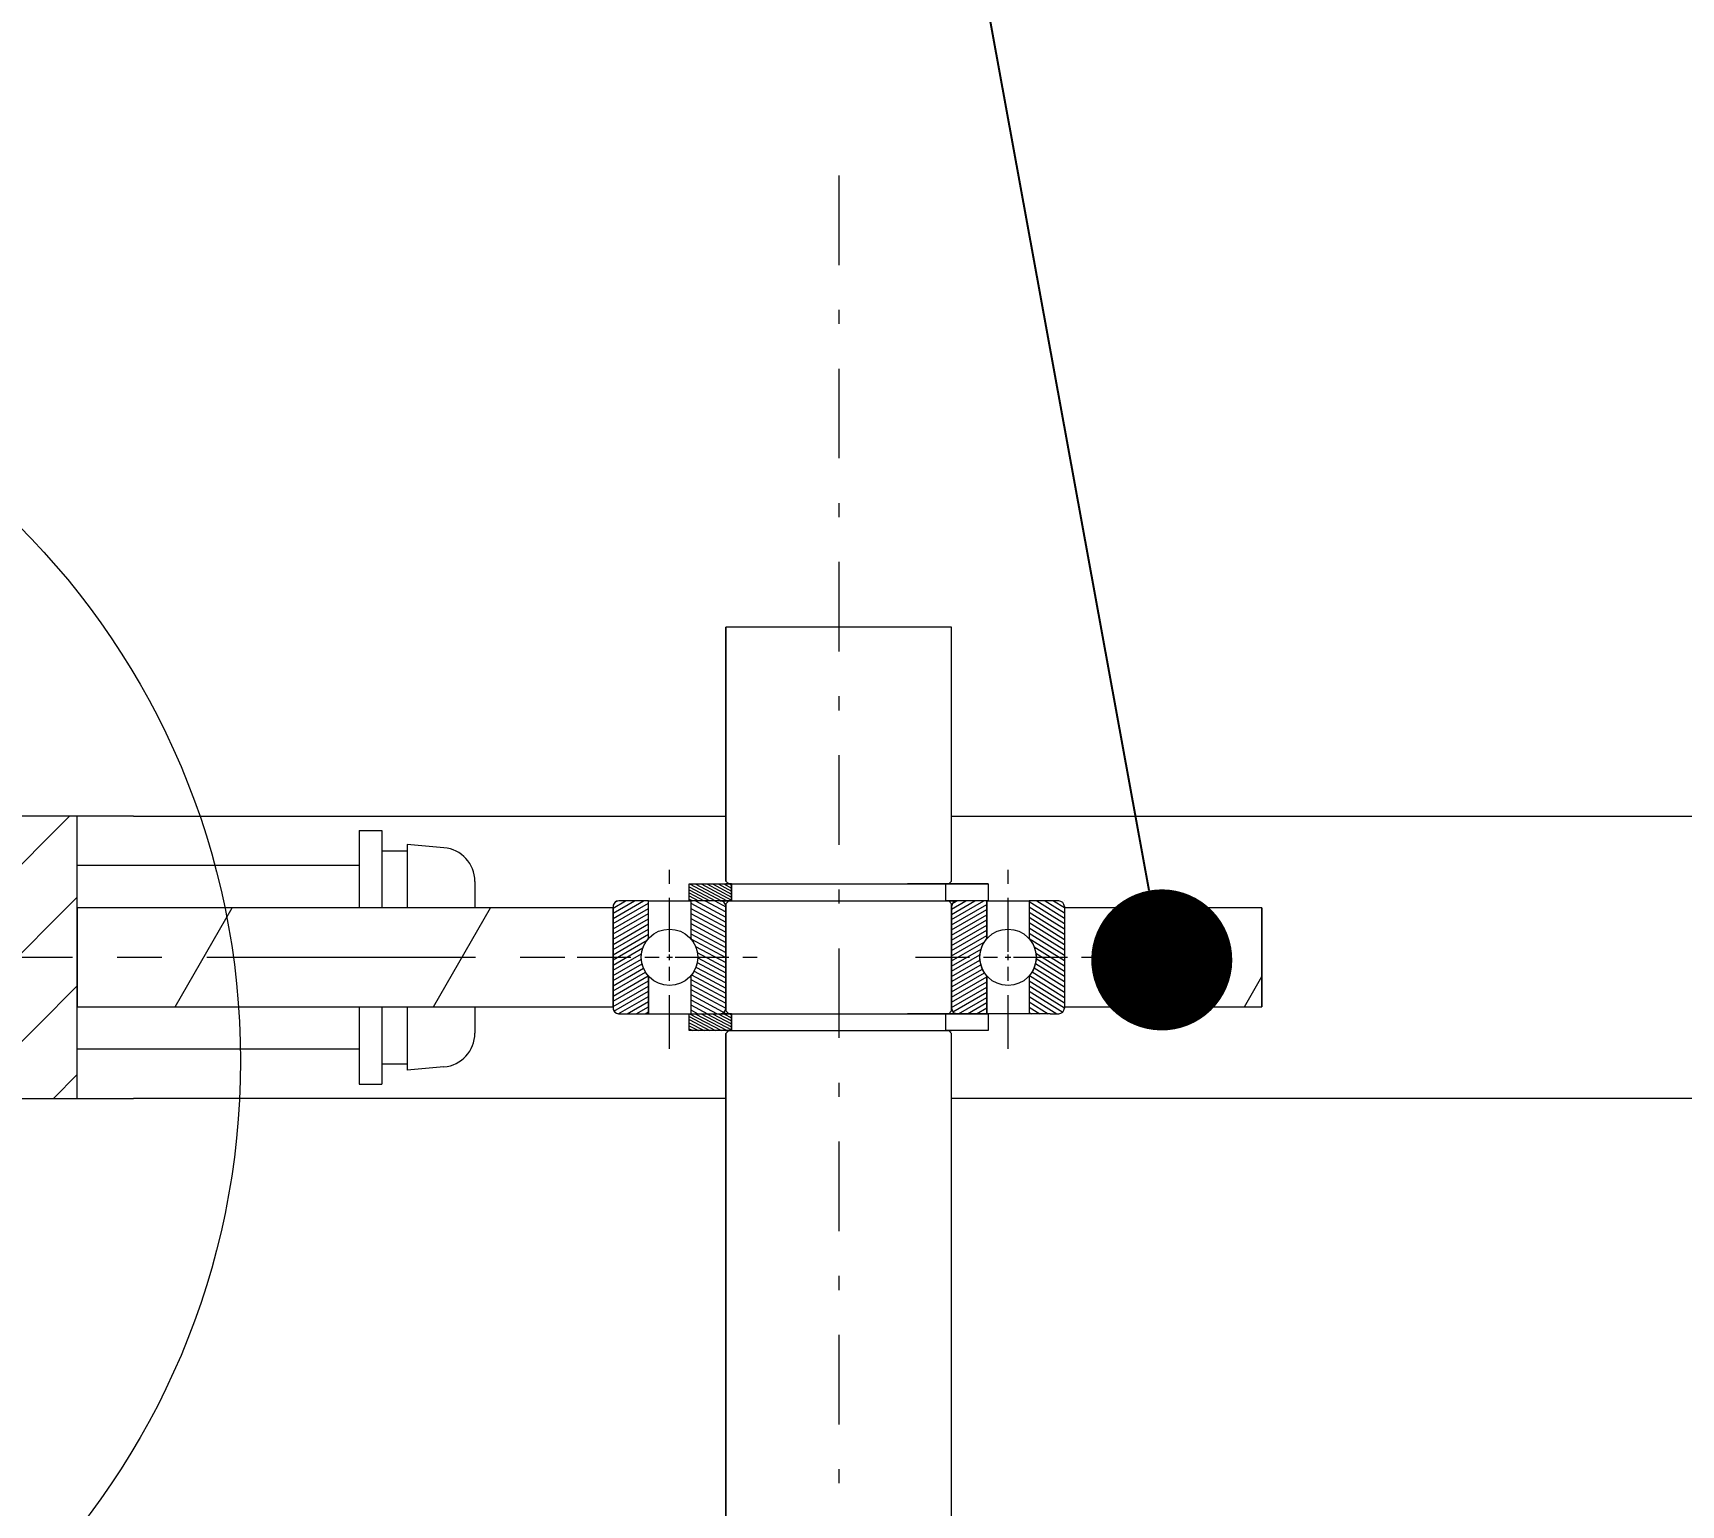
# Model space of a CAD drawing. Header units: millimetres. Extents: x 651 to 8859, y -354 to 894.
# Drawn here: x 2325.8 to 2337.48, y 86.44 to 96.87 of the extents above; entities that cross this region are included whole.
import ezdxf
from ezdxf import colors
from ezdxf.entities.mleader import LeaderData, LeaderLine
from ezdxf.math import Vec2, Vec3

# ---------------------------------------------------------------- set-up
doc = ezdxf.new("R2010")
doc.units = ezdxf.units.MM
doc.linetypes.add('CENTER2', pattern=[28.575000000000003, 19.05, -3.175, 3.175, -3.175])
doc.linetypes.add('DASHDOT2', pattern=[12.7, 6.35, -3.175, 0, -3.175])
doc.layers.get('0').update_dxf_attribs({"lineweight": 18})
for name, color, linetype, lineweight in [('cienka', 7, 'Continuous', 9), ('Kreskowanie (ISO)', 7, 'Continuous', 9), ('SYMETRIA SRUB', 7, 'DASHDOT2', 9), ('Widoczne (ISO)', 7, 'Continuous', 18), ('Widoczne wąskie (ISO)', 7, 'Continuous', 9)]:
    doc.layers.add(name, color=color, linetype=linetype, lineweight=lineweight)
doc.styles.get("Standard").update_dxf_attribs({"font": 'tahoma.ttf'})
pattern_1 = [(30.000022219255, (-86.56402671878777, -6.732546176796859), (-0.01587501066304332, 0.02749630041384224), [])]

# ---------------------------------------------------------------- blocks, each defined once
blk = doc.blocks.new('*U119')
at = {"layer": 'Widoczne wąskie (ISO)', "color": 0, "linetype": 'CENTER2', "ltscale": 0.02, "transparency": 16777216}
for p, q in [((0, 0.03999999975840183), (0, 0.6394951746546553)), ((-0.6551860850172488, 0), (-0.03999999975840185, 0)), ((0.03999999975840183, 0), (0.627319255475868, 0)), ((0, -0.6484693434686619), (0, -0.03999999975840185))]:
    blk.add_line(p, q, dxfattribs=at)
at = {"layer": 'Widoczne wąskie (ISO)', "color": 0, "linetype": 'Continuous', "ltscale": 0.02, "transparency": 16777216}
for p, q in [((-0.01999999987920091, 0), (0.01999999987920091, 0)), ((0, -0.01999999987920091), (0, 0.01999999987920091))]:
    blk.add_line(p, q, dxfattribs=at)
blk = doc.blocks.new('*U120')
at = {"layer": 'Widoczne wąskie (ISO)', "color": 0, "linetype": 'CENTER2', "ltscale": 0.02, "transparency": 16777216}
for p, q in [((0, 0.03999999975840183), (0, 0.6394951746546553)), ((-0.6551860850172488, 0), (-0.03999999975840185, 0)), ((0.03999999975840183, 0), (0.627319255475868, 0)), ((0, -0.6484693434686619), (0, -0.03999999975840185))]:
    blk.add_line(p, q, dxfattribs=at)
at = {"layer": 'Widoczne wąskie (ISO)', "color": 0, "linetype": 'Continuous', "ltscale": 0.02, "transparency": 16777216}
for p, q in [((-0.01999999987920091, 0), (0.01999999987920091, 0)), ((0, -0.01999999987920091), (0, 0.01999999987920091))]:
    blk.add_line(p, q, dxfattribs=at)
blk = doc.blocks.new('*U124')
at = {"layer": 'SYMETRIA SRUB', "color": 0, "linetype": 'CENTER2', "ltscale": 0.1, "transparency": 16777216}
blk.add_line((-4.846678643190899, 0), (3.446981313477409, 0), dxfattribs=at)
blk = doc.blocks.new('*U127')
at = {"layer": 'Widoczne wąskie (ISO)', "color": 0, "linetype": 'DASHDOT2', "ltscale": 0.1, "transparency": 16777216}
blk.add_line((0, 20.58716737187828), (0, -5.343867513459458), dxfattribs=at)
blk = doc.blocks.new('_Dot')
at = {"color": 0, "linetype": 'ByBlock', "lineweight": -2}
blk.add_line((-0.5, 0), (-1, 0), dxfattribs=at)
at = {"color": 0, "linetype": 'ByBlock', "const_width": 0.5}
blk.add_lwpolyline([(-0.25, 0, 1), (0.25, 0, 1)], format="xyb", close=True, dxfattribs=at)

msp = doc.modelspace()

# ---------------------------------------------------------------- hatches: boundary and pattern name
at = {"layer": 'Kreskowanie (ISO)'}
h = msp.add_hatch(dxfattribs=at)
h.set_pattern_fill('ANSI31', color=256, scale=0.14)
h.set_pattern_definition([(45, (0, 0), (-0.3143089642374204, 0.3143089642374204), [])])
h.paths.add_polyline_path([(2437.636296124313, 91.32060966715375), (2436.112096120085, 91.32060966715375), (2434.112096120086, 91.32060966715375), (2434.112096120086, 89.32060966715346), (2437.636296124313, 89.32060966715346)])
h.paths.add_polyline_path([(2437.636296124313, 91.32060966715375), (2437.636296124313, 89.32060966715363)], flags=17)
h.paths.add_polyline_path([(2438.587896124312, 91.32060966715392), (2438.587896124312, 89.32060966715346)])
h.paths.add_polyline_path([(2440.112096120085, 91.32060966715375), (2438.587896124312, 91.32060966715375), (2438.587896124312, 89.32060966715346), (2440.112096120085, 89.32060966715346)])
h.paths.add_polyline_path([(2321.636296124317, 91.32060966715329), (2320.112096120085, 91.32060966715329), (2320.112096120085, 89.32060966715301), (2321.636296124317, 89.32060966715301)])
h.paths.add_polyline_path([(2326.11209612009, 91.32060966715329), (2322.587896124317, 91.32060966715329), (2322.587896124317, 90.3206096671532), (2326.112096120086, 90.3206096671532), (2326.112096120086, 90.6706096671532)])
h.paths.add_polyline_path([(2326.11209612009, 90.3206096671532), (2322.587896124317, 90.3206096671532), (2322.587896124317, 89.32060966715301), (2326.11209612009, 89.32060966715301)])
h.paths.add_polyline_path([(2289.168763601706, 91.32060966715304), (2287.644563601703, 91.32060966715306), (2259.647563601705, 91.32060966715306), (2258.123363601706, 91.32060966715304), (2258.123363601706, 89.32060966715304), (2259.647563601704, 89.32060966715306), (2287.644563601704, 89.32060966715306), (2289.168763601706, 89.32060966715304)])
h = msp.add_hatch(dxfattribs=at)
h.set_pattern_fill('ANSI31', color=256, scale=0.01, angle=-14.999977780745, style=0)
h.set_pattern_definition(pattern_1)
edge = h.paths.add_edge_path()
edge.add_line((2332.562096118475, 89.92060966715337), (2332.352096118072, 89.92060966715337))
edge.add_spline(control_points=[(2332.352096118072, 89.92060966715309), (2332.347159576088, 89.92060966715309), (2332.341349550829, 89.9217653530298), (2332.33222801063, 89.92554361868446), (2332.327302509053, 89.92883473361326), (2332.320321184434, 89.93581605822067), (2332.317030069502, 89.94074155978461), (2332.313251803848, 89.94986309995431), (2332.312096117972, 89.95567312518818), (2332.312096117972, 89.96060966715316)], knot_values=[0.05923850369879388, 0.05923850369879388, 0.05923850369879388, 0.05923850369879388, 0.06664331667607555, 0.06664331667607555, 0.07404812964487281, 0.07404812964487281, 0.08145294260223605, 0.08145294260223605, 0.08885775554962241, 0.08885775554962241, 0.08885775554962241, 0.08885775554962241], degree=3, periodic=0)
edge.add_line((2332.312096117972, 89.96060966715316), (2332.312096117972, 90.21658855137505))
edge.add_line((2332.312096117972, 90.21658855137503), (2332.312096117972, 90.42463078293122))
edge.add_line((2332.312096117972, 90.42463078293133), (2332.312096117972, 90.68060966715322))
edge.add_spline(control_points=[(2332.312096117972, 90.68060966715313), (2332.312096117972, 90.68554620911812), (2332.313251803848, 90.69135623435199), (2332.317030069502, 90.70047777452163), (2332.320321184434, 90.70540327608569), (2332.327302509053, 90.71238460069299), (2332.33222801063, 90.7156757156219), (2332.341349550829, 90.71945398127644), (2332.347159576088, 90.72060966715316), (2332.352096118072, 90.72060966715316)], knot_values=[0.02961925184795533, 0.02961925184795533, 0.02961925184795533, 0.02961925184795533, 0.03702406479535462, 0.03702406479535462, 0.04442887775271594, 0.04442887775271594, 0.0518336907215092, 0.0518336907215092, 0.05923850369879397, 0.05923850369879397, 0.05923850369879397, 0.05923850369879397], degree=3, periodic=0)
edge.add_line((2332.352096118072, 90.72060966715316), (2332.562096118475, 90.72060966715316))
edge.add_line((2332.562096118475, 90.72060966715316), (2332.562096118475, 90.45289723270642))
edge.add_spline(control_points=[(2332.562096118475, 90.45289723270633), (2332.547789608812, 90.43667517557554), (2332.535208237779, 90.41618973262138), (2332.517874547773, 90.37434250316602), (2332.512096118395, 90.3452923769861), (2332.512096118395, 90.32060966715318)], knot_values=[0.2961925183160029, 0.2961925183160029, 0.2961925183160029, 0.2961925183160029, 0.3271111257260674, 0.3271111257260674, 0.3641351904753747, 0.3641351904753747, 0.3641351904753747, 0.3641351904753747], degree=3, periodic=0)
edge.add_spline(control_points=[(2332.512096118395, 90.32060966715318), (2332.512096118395, 90.29592695732038), (2332.517874547773, 90.26687683114034), (2332.535208237779, 90.22502960168498), (2332.547789608812, 90.20454415873081), (2332.562096118475, 90.18832210160002)], knot_values=[0.2282498461566431, 0.2282498461566431, 0.2282498461566431, 0.2282498461566431, 0.2652739109059363, 0.2652739109059363, 0.2961925183160029, 0.2961925183160029, 0.2961925183160029, 0.2961925183160029], degree=3, periodic=0)
edge.add_line((2332.562096118475, 90.18832210160002), (2332.562096118475, 89.92060966715339))
h = msp.add_hatch(dxfattribs=at)
h.set_pattern_fill('ANSI31', color=256, scale=0.5, angle=14.999977780745, style=0)
h.set_pattern_definition([(59.99997778074501, (0, 0), (-1.374815020692112, 0.7937505331521659), [])])
h.paths.add_polyline_path([(2326.112096120086, 90.6706096671532), (2326.112096120086, 90.57060966715318), (2326.112096120086, 90.07060966715318), (2326.112096120086, 89.97060966715316), (2329.912096121143, 89.97060966715316), (2329.912096121143, 90.6706096671532)])
h = msp.add_hatch(dxfattribs=at)
h.set_pattern_fill('ANSI31', color=256, scale=25.4, angle=14.999977780745, style=0)
h.set_pattern_definition([(59.99997778074501, (1761.615354737864, -521.099567080486), (-2.749630041384224, 1.587501066304332), [])])
h.paths.add_polyline_path([(2334.512096119522, 90.6706096671532), (2333.112096119029, 90.6706096671532), (2333.112096119029, 89.97060966715316), (2334.512096119522, 89.97060966715316)])
at = {"layer": 'Widoczne (ISO)'}
h = msp.add_hatch(dxfattribs=at)
h.set_pattern_fill('ANSI31', color=256, scale=0.01, angle=-14.999977780745)
h.set_pattern_definition(pattern_1)
h.paths.add_polyline_path([(2330.162096121338, 90.72060966715316), (2329.952093925141, 90.72060966707693, 0.4172860150089338), (2329.912096121143, 90.68019053063502), (2329.912096121143, 89.96019054367632, 0.4111478645079038), (2329.952093925276, 89.92060966722941), (2330.162096121338, 89.9206096671532), (2330.162096121338, 90.18832210200578, -0.1826758143587529), (2330.112096121294, 90.32060966715318, -0.1826758143587529), (2330.162096121338, 90.45289723230057)])
h = msp.add_hatch(dxfattribs=at)
h.set_pattern_fill('ANSI31', color=256, scale=0.01, angle=107)
h.set_pattern_definition([(152, (-86.56402671878777, -6.732546176796859), (-0.01490572211845204, -0.02803358607327093), [])])
edge = h.paths.add_edge_path()
edge.add_arc((2330.672096120086, 90.68062126831396), 0.03999999999895606, 359.9999998391504, 448.6200325730462)
edge.add_line((2330.673059425953, 90.72060966715316), (2330.462096120086, 90.72060966715316))
edge.add_line((2330.462096120086, 90.72060966715316), (2330.462096120086, 90.45289723088))
edge.add_arc((2330.312096120087, 90.32060966715349), 0.1999999987911227, -8.952838470577262e-11, 41.40962171693781, ccw=False)
edge.add_arc((2330.312096120087, 90.32060966715284), 0.1999999987910996, -41.40962171702341, 0, ccw=False)
edge.add_line((2330.462096120086, 90.18832210342637), (2330.462096120086, 89.92060966715312))
edge.add_line((2330.462096120086, 89.92060966715312), (2330.712096120086, 89.92060966715316))
edge.add_line((2330.712096120086, 89.92060966715316), (2330.712096120086, 89.9606096671535))
edge.add_line((2330.712096120086, 89.9606096671535), (2330.712096120085, 90.68062126820166))
at = {"layer": 'Widoczne wąskie (ISO)'}
h = msp.add_hatch(dxfattribs=at)
h.set_pattern_fill('ANSI31', color=256, scale=0.006, angle=287)
h.set_pattern_definition([(332.0000000000001, (4749.588218961073, 174.7137655111023), (0.008943433271071223, 0.01682015164396256), [])])
h.paths.add_polyline_path([(2330.4520961222, 90.7206096671531), (2330.7520961222, 90.7206096671531), (2330.7520961222, 90.8406096671531), (2330.4520961222, 90.8406096671531)])
h = msp.add_hatch(dxfattribs=at)
h.set_pattern_fill('ANSI31', color=256, scale=0.01, angle=103)
h.set_pattern_definition([(148, (-86.56402671878777, -6.732546176796859), (-0.01682493663940426, -0.02692552705296652), [])])
h.paths.add_polyline_path([(2333.112096119029, 90.68060966721193, 0.4142135619431797), (2333.072096119029, 90.7206096671532), (2332.862096118833, 90.72060966715316), (2332.862096118833, 90.45289723230057, -0.1826758143587529), (2332.912096118878, 90.32060966715318, -0.1826758143587529), (2332.862096118833, 90.18832210200578), (2332.862096118833, 89.92060966715327), (2333.009905764337, 89.92060966715326), (2333.072096120086, 89.92060966715316, 0.414213562803278), (2333.112096120086, 89.96060966721186)])
h = msp.add_hatch(dxfattribs=at)
h.set_pattern_fill('ANSI31', color=256, scale=0.006, angle=287)
h.set_pattern_definition([(332.0000000000001, (4749.588218960016, 173.7937655111027), (0.008943433271071223, 0.01682015164396256), [])])
h.paths.add_polyline_path([(2330.452096121143, 89.80060966715351), (2330.752096121143, 89.80060966715351), (2330.752096121143, 89.92060966715351), (2330.452096121143, 89.92060966715351)])

# ---------------------------------------------------------------- linework, layer by layer
at = {"layer": 'Widoczne (ISO)'}
for p, q in [((2332.312096117972, 92.66060966715321), (2330.7120961222, 92.66060966715321)), ((2330.7120961222, 92.66060966715321), (2330.7120961222, 90.8606096671531)), ((2330.712096120086, 90.86060966926722), (2330.712096120086, 92.66060966715321)), ((2332.312096120086, 90.86060966503898), (2332.312096120086, 92.66060966715321)), ((2332.312096117972, 90.86060966292531), (2332.312096117972, 92.66060966715321)), ((2326.11209612009, 91.32060966715329), (2322.512096115862, 91.32060966715329)), ((2326.11209612009, 89.32060966715301), (2326.11209612009, 91.32060966715329)), ((2326.51209612009, 91.32060966714852), (2326.11209612009, 91.32060966714863)), ((2326.51209612009, 91.32060966714852), (2330.712096122202, 91.32060966714852)), ((2332.312096117974, 91.32060966714852), (2395.676096121495, 91.32060966714891)), ((2328.112096120086, 91.2206096671519), (2328.112096120086, 90.97060966715202)), ((2328.112096120086, 91.2206096671519), (2328.272096120086, 91.2206096671519)), ((2328.272096120086, 91.2206096671519), (2328.272096120086, 90.67060966715206)), ((2328.272096120086, 91.07560966715192), (2328.452096120086, 91.07560966715192)), ((2328.452096120086, 91.12060966715188), (2328.452096120086, 90.67060966715206)), ((2328.713013498345, 91.0977823544373), (2328.452096120086, 91.12060966715188)), ((2328.112096120086, 90.97060966715236), (2326.112096120086, 90.97060966715236)), ((2328.112096120086, 90.97060966715236), (2328.112096120086, 90.67060966715252)), ((2328.932096120086, 90.85869562689533), (2328.932096120086, 90.67060966715201)), ((2330.4520961222, 90.84060966715269), (2331.998970353336, 90.84060966715296)), ((2330.7520961222, 90.84060966715285), (2330.712096124314, 90.84060966715285)), ((2330.7520961222, 90.84060966715285), (2332.272096120086, 90.8406096671531)), ((2332.572096120086, 90.84060966715289), (2331.998970353336, 90.84060966715296)), ((2329.912096121143, 90.68060966715319), (2329.912096121143, 89.96060966715316)), ((2329.912096120086, 90.68060966715319), (2329.912096120086, 90.6706096671532)), ((2330.162096121338, 90.72060966715316), (2329.95209612117, 90.72060966715316)), ((2330.162096121338, 90.45289723270633), (2330.162096121338, 90.72060966715316)), ((2330.162096121338, 90.72060966715316), (2330.462096121697, 90.72060966715298)), ((2330.672096122099, 90.72060966715316), (2330.462096121697, 90.72060966715316)), ((2330.462096121697, 90.72060966715316), (2330.462096121697, 90.45289723270633)), ((2330.462096120086, 90.72060966715316), (2330.462096120086, 90.45289723270633)), ((2330.672096122099, 90.72060966715316), (2330.7120961222, 90.7206096671531)), ((2330.712096123257, 90.72060966715307), (2332.312096119029, 90.72060966715313)), ((2330.7120961222, 90.7206096671531), (2332.312096120086, 90.7206096671531)), ((2330.712096120086, 90.68060966715359), (2330.712096120086, 90.70060966503902)), ((2330.7120961222, 90.70060966715315), (2330.7120961222, 89.94060966609668)), ((2330.7120961222, 89.96060966715316), (2330.7120961222, 90.68060966715319)), ((2330.7520961222, 90.7206096671531), (2332.272096120086, 90.7206096671531)), ((2332.312096117972, 90.7206096671531), (2332.352096118072, 90.72060966715316)), ((2332.312096117972, 89.94060966398256), (2332.312096117972, 90.70060967138087)), ((2332.312096120086, 90.68060966715359), (2332.312096120086, 90.70060966926721)), ((2332.312096117972, 90.68060966715319), (2332.312096117972, 89.96060966715316)), ((2332.562096118475, 90.72060966715316), (2332.352096118072, 90.72060966715316)), ((2332.562096118475, 90.72060966715298), (2332.862096118833, 90.72060966715316)), ((2332.562096118475, 90.45289723270633), (2332.562096118475, 90.72060966715316)), ((2332.562096120086, 90.72060966715316), (2332.562096120086, 90.45289723270633)), ((2333.072096119002, 90.72060966715316), (2332.862096118833, 90.72060966715316)), ((2332.862096118833, 90.72060966715316), (2332.862096118833, 90.45289723270633)), ((2333.112096119029, 90.72060966715317), (2333.112096119029, 90.72060966715317)), ((2333.112096119029, 90.68060966715319), (2333.112096120086, 89.96060966715316)), ((2326.112096120086, 90.6706096671532), (2326.112096120086, 89.97060966715316)), ((2329.912096121143, 90.6706096671532), (2326.112096120086, 90.6706096671532)), ((2329.912096121143, 89.97060966715316), (2329.912096121143, 90.6706096671532)), ((2334.512096119522, 90.6706096671532), (2333.112096119029, 90.6706096671532)), ((2334.512096119522, 89.97060966715316), (2334.512096119522, 90.6706096671532)), ((2334.512096120086, 90.6706096671532), (2334.512096120086, 89.97060966715316)), ((2330.162096121338, 89.9206096671532), (2330.162096121338, 90.18832210160002)), ((2330.162096121338, 90.18832210160002), (2330.162096121338, 89.9206096671532)), ((2330.462096121697, 90.18832210160002), (2330.462096121697, 89.9206096671532)), ((2330.462096120086, 90.18832210160002), (2330.462096120086, 89.9206096671532)), ((2332.562096118475, 89.9206096671532), (2332.562096118475, 90.18832210160002)), ((2332.562096120086, 90.18832210160002), (2332.562096120086, 89.9206096671532)), ((2332.862096118833, 90.18832210160002), (2332.862096118833, 89.9206096671532)), ((2326.112096120086, 89.97060966715316), (2329.912096121143, 89.97060966715316)), ((2328.112096120086, 89.97060966715247), (2328.112096120086, 89.67060966715235)), ((2328.272096120086, 89.97060966715208), (2328.272096120086, 89.4206096671519)), ((2328.452096120086, 89.97060966715208), (2328.452096120086, 89.52060966715192)), ((2328.932096120086, 89.97060966715202), (2328.932096120086, 89.78252370740847)), ((2329.912096120086, 89.97060966715316), (2329.912096120086, 89.96060966715316)), ((2329.95209612117, 89.9206096671532), (2330.162096121338, 89.9206096671532)), ((2330.162096121338, 89.9206096671532), (2330.327096120086, 89.92060966715309)), ((2330.327096120086, 89.92060966715309), (2331.998970352279, 89.92060966715337)), ((2330.712096120086, 89.9406096682108), (2330.712096120086, 89.9606096671535)), ((2330.752096121143, 89.92060966715326), (2330.712096123257, 89.92060966715326)), ((2330.752096121143, 89.92060966715326), (2332.272096119029, 89.92060966715351)), ((2333.009905764337, 89.92060966715326), (2331.998970352279, 89.92060966715337)), ((2332.312096120086, 89.94060966609622), (2332.312096120086, 89.9606096671535)), ((2333.009905764337, 89.9206096671532), (2333.072096119002, 89.9206096671532)), ((2333.112096119029, 89.97060966715316), (2334.512096119522, 89.97060966715316)), ((2330.7120961222, 89.80060966715348), (2332.312096117972, 89.80060966715354)), ((2330.7120961222, 89.78060966821039), (2330.7120961222, 85.40060966609617)), ((2330.712096120086, 85.4006096682103), (2330.712096120086, 89.78060966609627)), ((2330.752096121143, 89.80060966715351), (2332.272096119029, 89.80060966715351)), ((2332.312096117972, 85.40060966398205), (2332.312096117972, 89.78060967032445)), ((2332.312096120086, 85.40060966609572), (2332.312096120086, 89.78060966821079)), ((2326.112096120086, 89.67060966715235), (2328.112096120086, 89.67060966715235)), ((2328.112096120086, 89.67060966715201), (2328.112096120086, 89.4206096671519)), ((2328.272096120086, 89.56560966715188), (2328.452096120086, 89.56560966715188)), ((2328.713013498345, 89.5434369798665), (2328.452096120086, 89.52060966715192)), ((2328.112096120086, 89.4206096671519), (2328.272096120086, 89.4206096671519)), ((2322.512096115862, 89.32060966715301), (2326.11209612009, 89.32060966715301)), ((2326.11209612009, 89.32060966714846), (2326.51209612009, 89.32060966714835)), ((2330.712096122202, 89.32060966714846), (2326.51209612009, 89.32060966714835)), ((2395.676096121495, 89.32060966714863), (2332.312096117974, 89.32060966714846))]:
    msp.add_line(p, q, dxfattribs=at)
for points in [[(2330.7520961222, 90.7206096671531), (2330.4520961222, 90.7206096671531), (2330.4520961222, 90.8406096671531), (2330.7520961222, 90.8406096671531)], [(2332.272096120086, 90.8406096671531), (2332.572096120086, 90.8406096671531), (2332.572096120086, 90.7206096671531), (2332.272096120086, 90.7206096671531)], [(2330.752096121143, 89.80060966715351), (2330.452096121143, 89.80060966715351), (2330.452096121143, 89.92060966715351), (2330.752096121143, 89.92060966715351)], [(2332.272096119029, 89.92060966715351), (2332.572096119029, 89.92060966715351), (2332.572096119029, 89.80060966715351), (2332.272096119029, 89.80060966715351)]]:
    msp.add_lwpolyline(points, close=True, dxfattribs=at)
for points in [[(2330.7120961222, 90.8606096671531), (2330.7320961222, 90.8406096671531), (2330.7520961222, 90.8406096671531), (2330.7520961222, 90.7206096671531)], [(2330.7120961222, 90.7206096671531), (2330.7520961222, 90.7206096671531), (2330.7520961222, 90.8406096671531), (2330.7120961222, 90.8406096671531)], [(2330.7120961222, 90.70060966715315), (2330.7320961222, 90.72060966715314), (2330.7520961222, 90.72060966715314), (2330.7520961222, 90.84060966715315)], [(2332.272096120086, 90.8406096671531), (2332.2920961222, 90.8406096671531), (2332.3120961222, 90.8606096671531)], [(2332.312096120086, 90.7206096671531), (2332.272096120086, 90.7206096671531), (2332.272096120086, 90.8406096671531), (2332.312096120086, 90.84060966081074)], [(2332.272096120086, 90.72060966715308), (2332.2920961222, 90.72060966715308), (2332.3120961222, 90.70060966715309)], [(2330.712096121143, 89.94060966715351), (2330.732096121143, 89.92060966715351), (2330.752096121143, 89.92060966715351), (2330.752096121143, 89.80060966715351)], [(2330.712096121143, 89.80060966715351), (2330.752096121143, 89.80060966715351), (2330.752096121143, 89.92060966715351), (2330.712096121143, 89.92060966715351)], [(2330.712096121143, 89.78060966715356), (2330.732096121143, 89.80060966715355), (2330.752096121143, 89.80060966715355), (2330.752096121143, 89.92060966715356)], [(2332.272096119029, 89.92060966715351), (2332.292096121143, 89.92060966715351), (2332.312096121143, 89.94060966715351)], [(2332.312096119029, 89.80060966715351), (2332.272096119029, 89.80060966715351), (2332.272096119029, 89.92060966715351), (2332.312096119029, 89.92060966081115)], [(2332.272096119029, 89.8006096671535), (2332.292096121143, 89.8006096671535), (2332.312096121143, 89.7806096671535)]]:
    msp.add_lwpolyline(points, dxfattribs=at)
for centre, radius in [((2330.312096120086, 90.32060966715318), 0.1999999915441412), ((2330.312096120086, 90.32060966715318), 0.1999999987920091), ((2332.712096120086, 90.32060966715318), 0.1999999915441412), ((2332.712096120086, 90.32060966715318), 0.1999999987920091)]:
    msp.add_circle(centre, radius, dxfattribs=at)
for centre, radius, start, end in [((2328.692096120086, 90.85869562689533), 0.24, 0, 85.00000000005252), ((2329.952093925141, 90.68060966707692), 0.04000000000000001, 90, 180), ((2329.952096120086, 90.68060966715319), 0.04000000000000001, 90, 180), ((2330.672096120086, 90.6806212683129), 0.04000000000000001, 0, 90), ((2333.072096119029, 90.68060966715319), 0.04000000000000001, 0, 90), ((2329.952093925276, 89.96060966722942), 0.04000000000000001, 180, 270), ((2329.952096120086, 89.96060966715316), 0.04000000000000001, 180, 270), ((2330.6720961222, 89.96060966715316), 0.04000000000000001, 270, 0), ((2333.072096120086, 89.96060966715316), 0.04000000000000001, 270, 0), ((2328.692096120086, 89.78252370740847), 0.24, 274.9999999999475, 0)]:
    msp.add_arc(centre, radius, start, end, dxfattribs=at)
for points, knots in [([(2329.95209612117, 90.72060966715316), (2329.947159579197, 90.72060966715316), (2329.941349553954, 90.7194539812782), (2329.932228013775, 90.71567571562866), (2329.927302512207, 90.71238460070265), (2329.920321187599, 90.70540327609888), (2329.91703007267, 90.70047777453414), (2329.913251807018, 90.69135623436068), (2329.912096121143, 90.68554620912192), (2329.912096121143, 90.68060966715319)], [-0.02961925182390827, -0.02961925182390827, -0.02961925182390827, -0.02961925182390827, -0.02221443886499018, -0.02221443886499018, -0.01480962590878185, -0.01480962590878185, -0.007404812953143158, -0.007404812953143158, 0, 0, 0, 0]), ([(2330.7120961222, 90.68060966715313), (2330.7120961222, 90.68554620911812), (2330.710940436324, 90.69135623435199), (2330.70716217067, 90.70047777452163), (2330.703871055737, 90.70540327608569), (2330.696889731119, 90.71238460069299), (2330.691964229541, 90.7156757156219), (2330.682842689342, 90.71945398127656), (2330.677032664084, 90.72060966715316), (2330.672096122099, 90.72060966715316)], [0.05923850369878634, 0.05923850369878634, 0.05923850369878634, 0.05923850369878634, 0.06664331664618563, 0.06664331664618563, 0.07404812960354695, 0.07404812960354695, 0.08145294257234022, 0.08145294257234022, 0.08885775554962498, 0.08885775554962498, 0.08885775554962498, 0.08885775554962498]), ([(2332.352096118072, 90.72060966715316), (2332.347159576088, 90.72060966715316), (2332.341349550829, 90.71945398127656), (2332.33222801063, 90.7156757156219), (2332.327302509053, 90.71238460069299), (2332.320321184434, 90.70540327608569), (2332.317030069502, 90.70047777452163), (2332.313251803848, 90.69135623435199), (2332.312096117972, 90.68554620911812), (2332.312096117972, 90.68060966715313)], [0.02961925184795532, 0.02961925184795532, 0.02961925184795532, 0.02961925184795532, 0.03702406482524009, 0.03702406482524009, 0.04442887779403336, 0.04442887779403336, 0.05183369075139468, 0.05183369075139468, 0.05923850369879397, 0.05923850369879397, 0.05923850369879397, 0.05923850369879397]), ([(2330.162096121338, 90.18832210160002), (2330.147789611687, 90.20454415872831), (2330.135208240666, 90.22502960167606), (2330.11787455067, 90.26687683112971), (2330.112096121294, 90.29592695731583), (2330.112096121294, 90.32060966715318), (2330.112096121294, 90.34529237699053), (2330.11787455067, 90.37434250317659), (2330.135208240666, 90.4161897326303), (2330.147789611687, 90.43667517557816), (2330.162096121338, 90.45289723270633)], [-0.06794267215168509, -0.06794267215168509, -0.06794267215168509, -0.06794267215168509, -0.03702406475603981, -0.03702406475603981, 0, 0, 0, 0.03702406475603933, 0.03702406475603933, 0.06794267215169655, 0.06794267215169655, 0.06794267215169655, 0.06794267215169655]), ([(2330.462096121697, 90.45289723270633), (2330.476402631359, 90.43667517557554), (2330.488984002392, 90.41618973262138), (2330.506317692398, 90.37434250316602), (2330.512096121777, 90.3452923769861), (2330.512096121777, 90.29592695732038), (2330.506317692398, 90.26687683114034), (2330.488984002392, 90.22502960168498), (2330.476402631359, 90.20454415873081), (2330.462096121697, 90.18832210160002)], [0.2282498461566449, 0.2282498461566449, 0.2282498461566449, 0.2282498461566449, 0.2591684535667094, 0.2591684535667094, 0.2961925183160167, 0.2961925183160167, 0.3332165830653099, 0.3332165830653099, 0.3641351904753767, 0.3641351904753767, 0.3641351904753767, 0.3641351904753767]), ([(2332.562096118475, 90.18832210160002), (2332.547789608812, 90.20454415873081), (2332.535208237779, 90.22502960168498), (2332.517874547773, 90.26687683114034), (2332.512096118395, 90.29592695732038), (2332.512096118395, 90.3452923769861), (2332.517874547773, 90.37434250316602), (2332.535208237779, 90.41618973262138), (2332.547789608812, 90.43667517557554), (2332.562096118475, 90.45289723270633)], [0.2282498461566431, 0.2282498461566431, 0.2282498461566431, 0.2282498461566431, 0.2591684535667098, 0.2591684535667098, 0.296192518316003, 0.296192518316003, 0.3332165830653103, 0.3332165830653103, 0.3641351904753748, 0.3641351904753748, 0.3641351904753748, 0.3641351904753748]), ([(2332.862096118833, 90.45289723270633), (2332.876402628485, 90.43667517557816), (2332.888983999506, 90.4161897326303), (2332.906317689502, 90.37434250317659), (2332.912096118878, 90.34529237699053), (2332.912096118878, 90.32060966715318), (2332.912096118878, 90.29592695731583), (2332.906317689502, 90.26687683112971), (2332.888983999506, 90.22502960167606), (2332.876402628485, 90.20454415872831), (2332.862096118833, 90.18832210160002)], [-0.06794267215169635, -0.06794267215169635, -0.06794267215169635, -0.06794267215169635, -0.03702406475603937, -0.03702406475603937, 0, 0, 0, 0.03702406475603975, 0.03702406475603975, 0.06794267215168528, 0.06794267215168528, 0.06794267215168528, 0.06794267215168528]), ([(2329.912096121143, 89.96060966715316), (2329.912096121143, 89.95567312518523), (2329.913251807018, 89.94986309994749), (2329.917030072668, 89.9407415597754), (2329.920321187597, 89.93581605821112), (2329.927302512204, 89.92883473360638), (2329.932228013772, 89.92554361867934), (2329.941349553952, 89.92176535302855), (2329.947159579197, 89.9206096671532), (2329.95209612117, 89.9206096671532)], [0, 0, 0, 0, 0.007404812951867241, 0.007404812951867241, 0.0148096259062464, 0.0148096259062464, 0.02221443886372648, 0.02221443886372648, 0.02961925182391047, 0.02961925182391047, 0.02961925182391047, 0.02961925182391047]), ([(2330.672096122099, 89.9206096671532), (2330.677032664084, 89.9206096671532), (2330.682842689342, 89.9217653530298), (2330.691964229541, 89.92554361868446), (2330.696889731119, 89.92883473361337), (2330.703871055737, 89.93581605822067), (2330.70716217067, 89.94074155978473), (2330.710940436324, 89.94986309995431), (2330.7120961222, 89.95567312518818), (2330.7120961222, 89.96060966715316)], [0.02961925184795801, 0.02961925184795801, 0.02961925184795801, 0.02961925184795801, 0.03702406482523968, 0.03702406482523968, 0.04442887779403694, 0.04442887779403694, 0.05183369075140018, 0.05183369075140018, 0.05923850369878654, 0.05923850369878654, 0.05923850369878654, 0.05923850369878654]), ([(2332.312096117972, 89.96060966715316), (2332.312096117972, 89.95567312518818), (2332.313251803848, 89.94986309995431), (2332.317030069502, 89.94074155978473), (2332.320321184434, 89.93581605822067), (2332.327302509053, 89.92883473361337), (2332.33222801063, 89.92554361868446), (2332.341349550829, 89.9217653530298), (2332.347159576088, 89.9206096671532), (2332.352096118072, 89.9206096671532)], [0.05923850369879388, 0.05923850369879388, 0.05923850369879388, 0.05923850369879388, 0.06664331664618024, 0.06664331664618024, 0.07404812960354348, 0.07404812960354348, 0.08145294257234074, 0.08145294257234074, 0.08885775554962241, 0.08885775554962241, 0.08885775554962241, 0.08885775554962241])]:
    msp.add_open_spline(points, degree=3, knots=knots, dxfattribs=at)
at = {"layer": 'Widoczne wąskie (ISO)'}
msp.add_circle((2321.905139603559, 89.58620528947598), 5.364825490321561, dxfattribs=at)

# ---------------------------------------------------------------- block references
at = {"layer": 'SYMETRIA SRUB', "linetype": 'CENTER2', "ltscale": 0.1}
msp.add_blockref('*U124', (2326.162253896, 90.3206096671532), dxfattribs=at)
at = {"layer": 'Widoczne wąskie (ISO)', "linetype": 'DASHDOT2', "ltscale": 0.1}
msp.add_blockref('*U127', (2331.512096120086, 75.27674215369316), dxfattribs=at)
at = {"layer": 'Widoczne wąskie (ISO)', "linetype": 'CENTER2', "ltscale": 0.02}
for name, p in [('*U119', (2330.312096120086, 90.32060966715318)), ('*U120', (2332.712096120086, 90.32060966715318))]:
    msp.add_blockref(name, p, dxfattribs=at)

# ---------------------------------------------------------------- leaders
at = {"layer": 'cienka'}
ml = msp.add_multileader_mtext('Standard', dxfattribs=at)
ml.set_content('15', color=256)
ml.set_leader_properties()
ml.set_arrow_properties(name='DOT')
ml.build(insert=Vec2(0, 0))
ml.multileader.update_dxf_attribs({"has_dogleg": 0, "text_left_attachment_type": 5, "text_right_attachment_type": 6, "text_top_attachment_type": 10, "dogleg_length": 0, "arrow_head_size": 1})
ctx = ml.context
ctx.base_point, ctx.char_height, ctx.arrow_head_size, ctx.landing_gap_size, ctx.plane_origin = Vec3(2319.904976780461, 131.4406887268803), 5, 1, 0, Vec3(2350.373468416879, 177.7627906933009)
ctx.left_attachment, ctx.right_attachment, ctx.bottom_attachment, ctx.text_align_type = 5, 6, 10, 2
notes = []
notes.append((ctx, [(0, (1, 1, 0), (2326.295171542046, 131.4574785186869), (-1, 0), 0, [(0, [(2333.802334378568, 90.30227605640903)], 0, [])])]))
ctx.mtext.insert, ctx.mtext.alignment, ctx.mtext.flow_direction = Vec3(2326.295171542046, 137.4574785186869), 3, 5
ml = msp.add_multileader_mtext('Standard', dxfattribs=at)
ml.set_content('38', color=256)
ml.set_leader_properties()
ml.set_arrow_properties(name='DOT')
ml.build(insert=Vec2(0, 0))
ml.multileader.update_dxf_attribs({"has_dogleg": 0, "text_left_attachment_type": 5, "text_right_attachment_type": 6, "text_top_attachment_type": 10, "dogleg_length": 0, "arrow_head_size": 1})
ctx = ml.context
ctx.base_point, ctx.char_height, ctx.arrow_head_size, ctx.landing_gap_size, ctx.plane_origin = Vec3(2305.587379677152, 84.27072649720952), 5, 1, 0, Vec3(2344.971961693502, 170.2712742442376)
ctx.left_attachment, ctx.right_attachment, ctx.bottom_attachment, ctx.text_align_type = 5, 6, 10, 2
notes.append((ctx, [(0, (1, 1, 0), (2312.52156369327, 84.38489708149427), (-1, 0), 0, [(0, [(2328.40082765519, 82.8107596073457)], 0, [])])]))
ctx.mtext.insert, ctx.mtext.alignment, ctx.mtext.flow_direction = Vec3(2312.52156369327, 90.38489708149427), 3, 5
for ctx, leaders in notes:
    for number, flags, end, landing, length, lines in leaders:
        leader = LeaderData()
        leader.index, (leader.has_last_leader_line, leader.has_dogleg_vector, leader.attachment_direction) = number, flags
        leader.last_leader_point, leader.dogleg_vector, leader.dogleg_length = Vec3(end), Vec3(landing), length
        for number, points, colour, breaks in lines:
            line = LeaderLine()
            line.index, line.vertices, line.color, line.breaks = number, Vec3.list(points), colors.encode_raw_color(colour), breaks
            leader.lines.append(line)
        ctx.leaders.append(leader)

doc.saveas('drawing.dxf')
